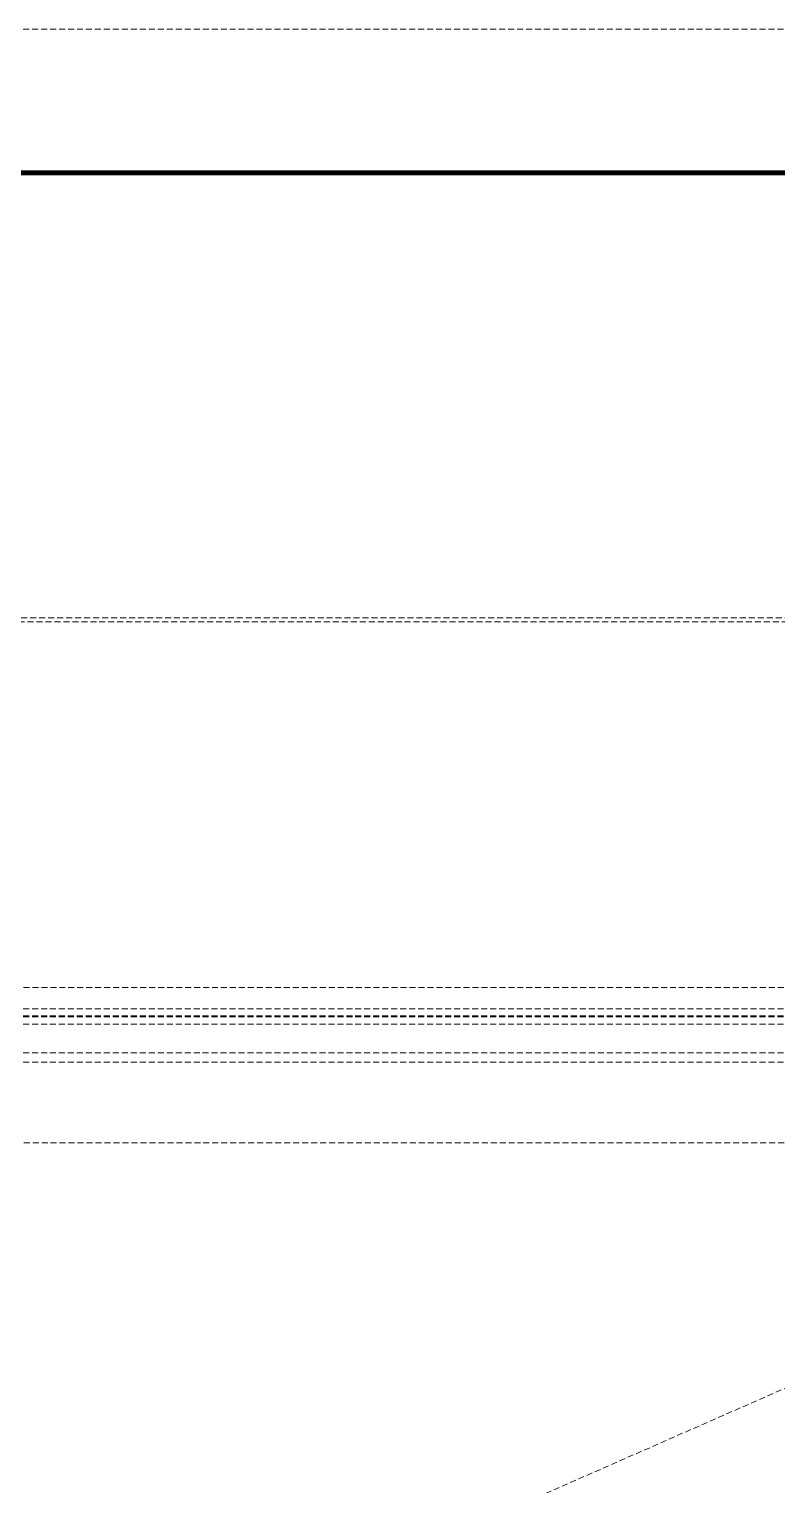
# Model space of a CAD drawing. Extents: x -1457 to 23780, y -2071 to 4205.
# Drawn here: x 3097.4 to 3128.7, y 2804.2 to 2865 of the extents above; entities that cross this region are included whole.
import ezdxf

# ---------------------------------------------------------------- set-up
doc = ezdxf.new("R2010")
doc.units = 0
doc.header["$MEASUREMENT"] = 0
doc.linetypes.add('HIDDEN', pattern=[0.375, 0.25, -0.125])
doc.layers.add('M-TEFRIS2-015', color=129, linetype='Continuous', lineweight=9)

msp = doc.modelspace()

# ---------------------------------------------------------------- linework, layer by layer
at = {"layer": 'M-TEFRIS2-015', "linetype": 'HIDDEN', "lineweight": 0}
for p, q in [((3147.337, 2824.99), (3050.095, 2824.99)), ((3048.447, 2824.1), (3145.537, 2824.1)), ((3048.447, 2823.8), (3145.537, 2823.8)), ((3048.447, 2823.762), (3145.537, 2823.762)), ((3048.447, 2823.462), (3145.537, 2823.462)), ((3048.447, 2822.262), (3146.227, 2822.262)), ((3048.447, 2821.862), (3146.227, 2821.862)), ((3147.35, 2818.5), (3047.468, 2818.5)), ((3152.895, 2818.74), (3051.456, 2774.193))]:
    msp.add_line(p, q, dxfattribs=at)
for points in [[(2529.825, 2825), (2529.825, 2865), (4067.5, 2865), (4067.5, 2825)], [(3034.5, 2840.423), (3158.942, 2840.423)], [(3035.882, 2840.249), (3158.754, 2840.249)]]:
    msp.add_lwpolyline(points, dxfattribs=at)
at = {"layer": 'M-TEFRIS2-015', "linetype": 'HIDDEN', "lineweight": 0, "const_width": 0.2}
msp.add_lwpolyline([(2529.825, 2859), (4067.2, 2859)], dxfattribs=at)

doc.saveas('drawing.dxf')
